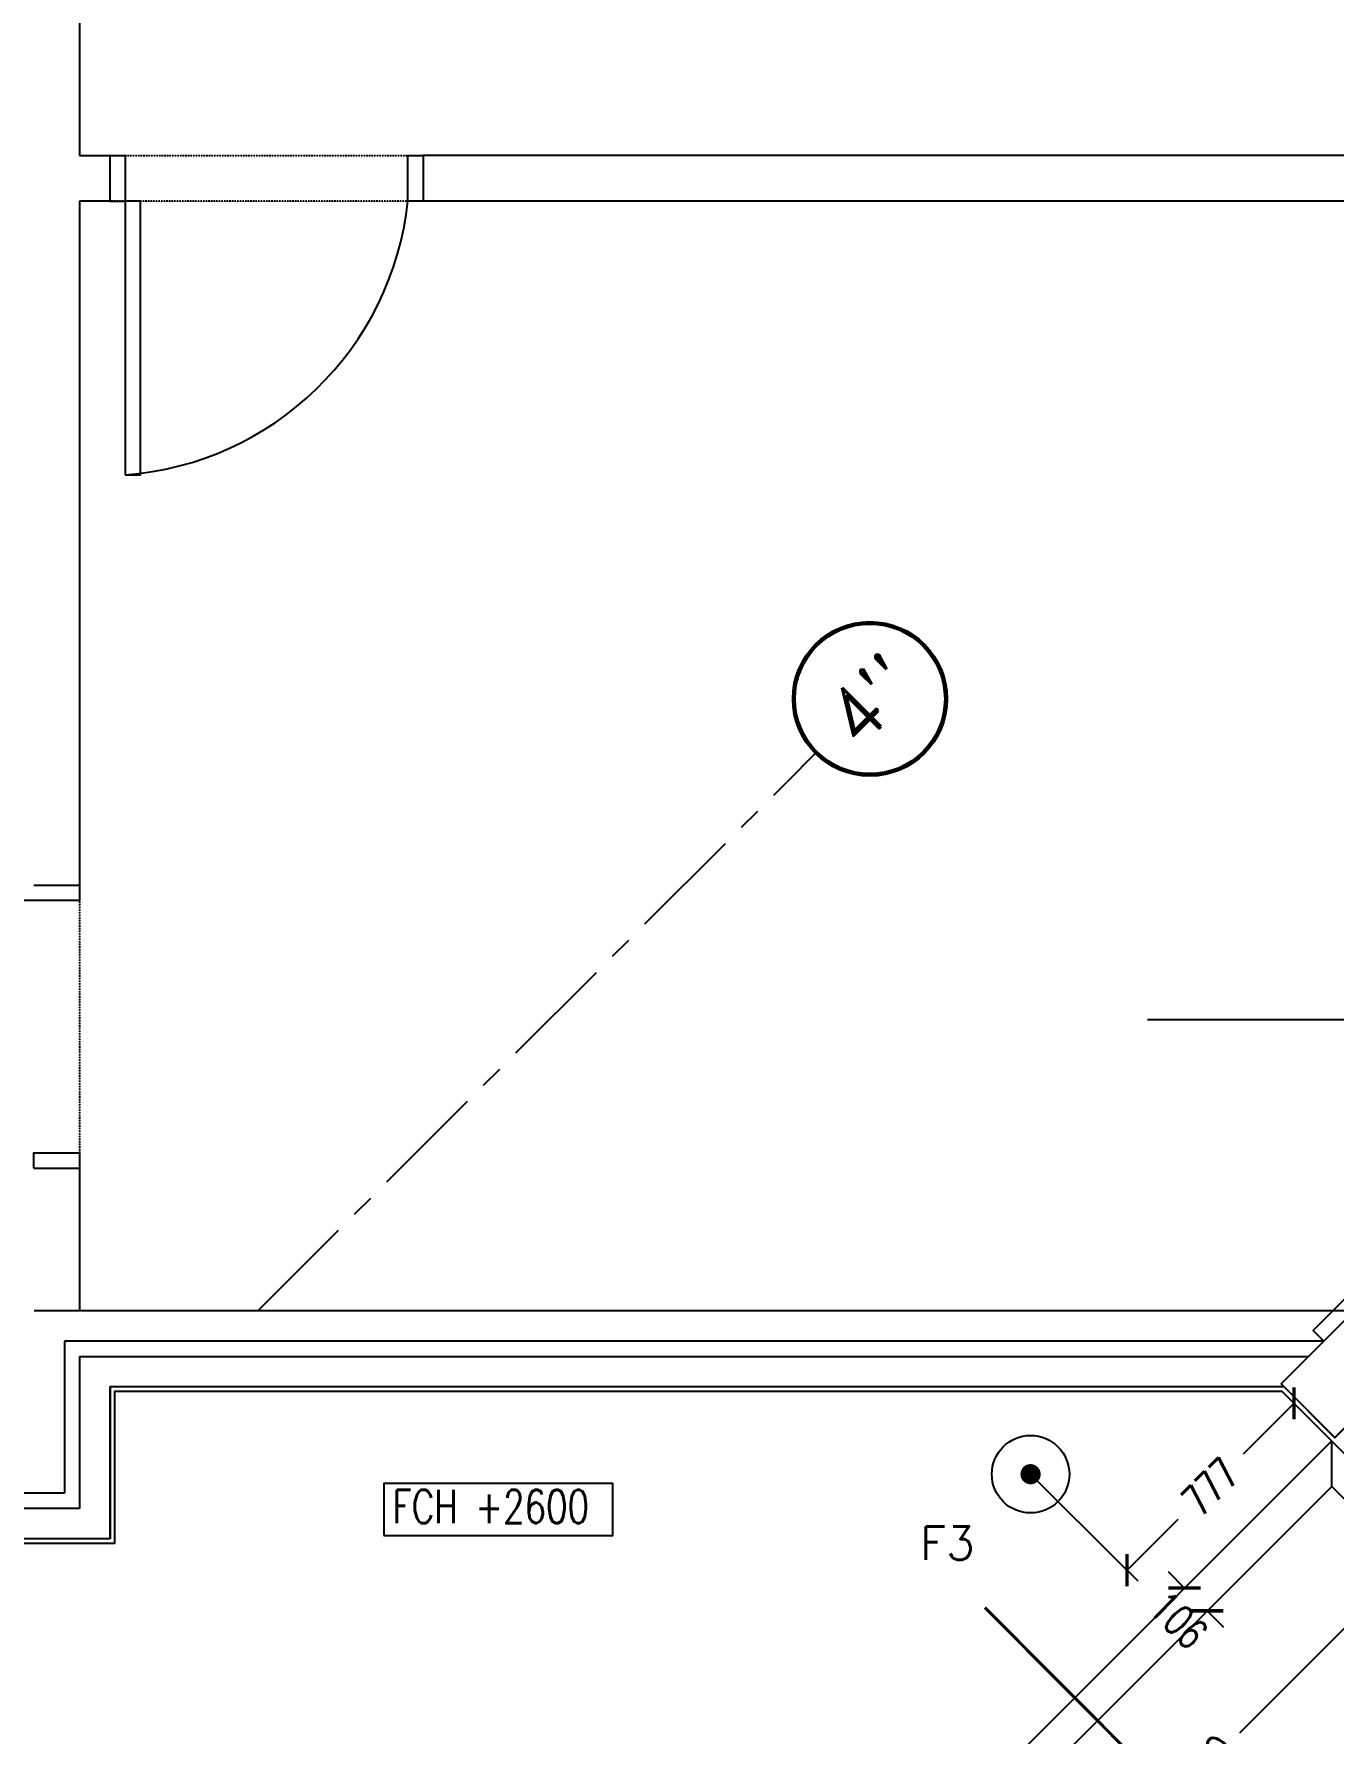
# Model space of a CAD drawing. Header units: millimetres. Extents: x 186805 to 449048, y 2167 to 51540.
# Drawn here: x 435124 to 439400, y 14990 to 20583 of the extents above; entities that cross this region are included whole.
import ezdxf
from ezdxf.enums import TextEntityAlignment as Align

# ---------------------------------------------------------------- set-up
doc = ezdxf.new("R2010")
doc.units = ezdxf.units.MM
for name, pattern in [('BC$0$DASHDOT2', [0.5, 0.25, -0.125, 0, -0.125]), ('BC$0$XR-BAS2-BLOCK-B$1$CENTER', [2, 1.25, -0.25, 0.25, -0.25]), ('CENTER', [2, 1.25, -0.25, 0.25, -0.25]), ('HIDDEN2', [0.1875, 0.125, -0.0625])]:
    doc.linetypes.add(name, pattern=pattern)
doc.layers.get('0').update_dxf_attribs({"linetype": 'CONTINUOUS'})
doc.layers.get('Defpoints').update_dxf_attribs({"linetype": 'CONTINUOUS'})
doc.layers.add('0-60x60-C', color=3, linetype='CONTINUOUS', lineweight=13)
doc.layers.add('wall', color=4, linetype='CONTINUOUS', lineweight=25)
for name, color, linetype in [('0-cornice-C', 3, 'CONTINUOUS'), ('0TG-grid', 9, 'CENTER'), ('5 cm Ins.plasticboard', 211, 'CONTINUOUS'), ('A-ABOVE DOOR', 1, 'HIDDEN2'), ('A-CONC-BLDG', 6, 'CONTINUOUS'), ('a-door', 4, 'CONTINUOUS'), ('A-JOINT', 4, 'CONTINUOUS'), ('a-wall', 140, 'CONTINUOUS'), ('BC$0$SHORE-AXE$0$A-SYMBOLS', 55, 'CONTINUOUS'), ('BC-dim', 1, 'CONTINUOUS'), ('dimension', 7, 'CONTINUOUS'), ('MEP', 16, 'CONTINUOUS'), ('TEXT', 3, 'CONTINUOUS'), ('txt1', 4, 'CONTINUOUS'), ('XR-3117-TF-$0$e-lite-iden', 61, 'CONTINUOUS'), ('XR-3117-TF-$0$e-lite-numb', 61, 'CONTINUOUS')]:
    doc.layers.add(name, color=color, linetype=linetype)
doc.styles.add('BC$0$SHORE-AXE$0$ROMAND', font='ROMAND')
doc.styles.add('ROMANS_075', font='romans.shx', dxfattribs={"width": 0.75})
doc.styles.add('XR-3117-TF-$0$E100', font='simplex.shx', dxfattribs={"height": 220})
doc.styles.add('XR-3117-TF-$0$e80', font='simplex.shx', dxfattribs={"height": 0.22})
doc.dimstyles.new('ARCH_1-50B$0', dxfattribs={"dimscale": 1000, "dimtxt": 0.11, "dimasz": 0.075, "dimexe": 0.05, "dimexo": 0.05, "dimgap": 0.055, "dimtad": 0, "dimdec": 0, "dimrnd": 1, "dimzin": 12, "dimdsep": 46, "dimtxsty": 'ROMANS_075', "dimblk1": 'ARCHTICK', "dimblk2": 'ARCHTICK', "dimsah": 1, "dimcen": 0.07, "dimclrd": 9, "dimclre": 9, "dimadec": 0, "dimazin": 0, "dimtfac": 1, "dimtdec": 0, "dimtofl": 0, "dimtmove": 0, "dimatfit": 3, "dimldrblk": 'ARCHTICK', "dimfxl": 0.05, "dimtolj": 1, "dimtzin": 12, "dimarcsym": 0})

# ---------------------------------------------------------------- blocks, each defined once
blk = doc.blocks.new('A$C7C4A1575')
at = {"layer": '5 cm Ins.plasticboard', "color": 8}
blk.add_line((9691.4, 35214.6), (7533.6, 33056.9), dxfattribs=at)
at = {"layer": 'A-ABOVE DOOR', "color": 8}
for p, q in [((13748.6, 33750.1), (13748.6, 34750.1)), ((12618.6, 31500), (13648.6, 31500)), ((13648.6, 31350), (12618.6, 31350))]:
    blk.add_line(p, q, dxfattribs=at)
at = {"layer": 'A-CONC-BLDG', "color": 8}
blk.add_lwpolyline([(9619.6, 35567.1), (6897.2, 32844.7), (7074, 32667.9), (9796.4, 35390.3)], close=True, dxfattribs=at)
at = {"layer": 'a-door', "color": 8}
for points in [[(13898.6, 34680.1), (13898.6, 34630.1), (13748.6, 34630.1), (13748.6, 34680.1)], [(13748.6, 33750.1), (13748.6, 33800.1), (14698.6, 33800.1)], [(13598.6, 32400), (13548.6, 32400), (13548.6, 31500), (13598.6, 31500)], [(13648.6, 31350), (13598.6, 31350), (13598.6, 32400)], [(12618.6, 31500), (12668.6, 31500), (12668.6, 31350), (12618.6, 31350)], [(13648.6, 31500), (13598.6, 31500)]]:
    blk.add_lwpolyline(points, dxfattribs=at)
blk.add_arc((13673.5, 31392.1), 1010.7, 94.2496, 173.872, dxfattribs=at)
at = {"layer": 'A-JOINT', "color": 8}
blk.add_lwpolyline([(9656.1, 35250), (9691.4, 35214.6), (7533.6, 33056.9)], dxfattribs=at)
at = {"layer": 'a-wall', "color": 8}
for p, q in [((13648.6, 35400), (13648.6, 35900)), ((13648.6, 35900), (15009.4, 35900)), ((13748.6, 35300), (13748.6, 35800)), ((13748.6, 35800), (15185, 35800)), ((13798.6, 35250), (13798.6, 35750)), ((13798.6, 35750), (15164.2, 35750)), ((9786.7, 35400), (13648.6, 35400)), ((13748.6, 35300), (9706.1, 35300)), ((9656.1, 35250), (13798.6, 35250)), ((9556.1, 35150), (13748.6, 35150)), ((13748.6, 34680.1), (13748.6, 35150)), ((13898.6, 34680.1), (13748.6, 34680.1)), ((13898.6, 33750.1), (13748.6, 33750.1)), ((13748.6, 31500), (13748.6, 33750.1)), ((9090.5, 31500), (12618.6, 31500)), ((12618.6, 31350), (12618.6, 31500)), ((13648.6, 31500), (13748.6, 31500)), ((13648.6, 31350), (13648.6, 31500)), ((9150.2, 31350), (12618.6, 31350)), ((13748.6, 31350), (13648.6, 31350)), ((13748.6, 30150), (13748.6, 31350))]:
    blk.add_line(p, q, dxfattribs=at)
at = {"layer": 'txt1', "color": 8}
blk.add_line((8967.1, 34193.1), (10235.7, 34193.1), dxfattribs=at)
blk = doc.blocks.new('A$C32DD6ECA')
at = {"layer": '0-60x60-C', "color": 16, "xscale": 0.0418312498368323, "yscale": 0.0418312498368323, "zscale": 0.0418312498368323, "rotation": 180}
blk.add_blockref('A$C7C4A1575', (4397.08, 2202.64), dxfattribs=at)
blk = doc.blocks.new('XR-3117-TF-$0$spot')
at = {"layer": 'MEP', "const_width": 31.1}
blk.add_lwpolyline([(-17.7, 0, 1), (17.7, 0, 1)], format="xyb", close=True, dxfattribs=at)
at = {"layer": 'MEP'}
blk.add_circle((0, 0), 127.5, dxfattribs=at)
at = {"layer": 'XR-3117-TF-$0$e-lite-iden', "style": 'XR-3117-TF-$0$E100'}
blk.add_attdef('TYPE', text='', height=220, dxfattribs=at).set_placement((541.4, -266.2), align=Align.MIDDLE)
at = {"layer": 'XR-3117-TF-$0$e-lite-numb', "style": 'XR-3117-TF-$0$e80'}
blk.add_attdef('NO', text='', height=200, dxfattribs=at).set_placement((281.3, 269.3), align=Align.MIDDLE)
blk = doc.blocks.new('BC$0$SHORE-AXE$0$A-SYM18')
at = {"color": 0, "linetype": 'ByBlock'}
blk.add_line((0, 266), (0, 0), dxfattribs=at)
for radius in [508, 500, 492]:
    blk.add_circle((0, 774), radius, dxfattribs=at)
at = {"color": 0, "linetype": 'ByBlock', "style": 'BC$0$SHORE-AXE$0$ROMAND'}
blk.add_attdef('AXE_NUMBER', text='', height=360, dxfattribs=at).set_placement((0, 774), align=Align.MIDDLE)
blk = doc.blocks.new('_ArchTick')
at = {"color": 0, "linetype": 'ByBlock', "const_width": 0.15}
blk.add_lwpolyline([(-0.5, -0.5), (0.5, 0.5)], dxfattribs=at)
blk = doc.blocks.new('*D142')
at = {"layer": 'Defpoints', "color": 0, "transparency": 16777216}
for p in [(-562399.7, -206779.1), (-562360.8, -206818), (-562948.9, -207328.3)]:
    blk.add_point(p, dxfattribs=at)
at = {"layer": 'dimension', "color": 9, "lineweight": -2, "transparency": 16777216}
for p, q in [((-562360.8, -206818), (-562528.3, -206985.5)), ((-562364.3, -206814.4), (-562325.4, -206853.3)), ((-562910, -207367.2), (-562742.4, -207199.7)), ((-562913.5, -207363.6), (-562874.6, -207402.5))]:
    blk.add_line(p, q, dxfattribs=at)
at = {"layer": 'dimension', "color": 9, "lineweight": -2, "transparency": 16777216, "xscale": 75, "yscale": 75, "zscale": 75}
for p, rotation in [((-562360.8, -206818), 44.99999999999394), ((-562910, -207367.2), 224.9999999999939)]:
    blk.add_blockref('_ArchTick', p, dxfattribs=dict(at, rotation=rotation))
at = {"layer": 'dimension', "color": 0, "transparency": 16777216, "insert": (-562635.4, -207092.6), "char_height": 100, "attachment_point": 5, "rotation": 45, "style": 'ROMANS_075'}
blk.add_mtext('\\A1;777', dxfattribs=at)
blk = doc.blocks.new('*D188')
at = {"layer": 'Defpoints', "color": 0, "transparency": 16777216}
for p in [(-562226.4, -206931.2), (-561897.4, -207260.1), (-563675.9, -208380.7)]:
    blk.add_point(p, dxfattribs=at)
at = {"layer": 'dimension', "color": 9, "lineweight": -2, "transparency": 16777216}
for p, q in [((-562191, -206966.5), (-561862.1, -207295.5)), ((-561897.4, -207260.1), (-562540.4, -207903.1)), ((-563347, -208709.7), (-562704.1, -208066.7)), ((-563640.6, -208416.1), (-563311.7, -208745))]:
    blk.add_line(p, q, dxfattribs=at)
at = {"layer": 'dimension', "color": 9, "lineweight": -2, "transparency": 16777216, "xscale": 75, "yscale": 75, "zscale": 75}
for p, rotation in [((-561897.4, -207260.1), 44.99999999998274), ((-563347, -208709.7), 224.9999999999827)]:
    blk.add_blockref('_ArchTick', p, dxfattribs=dict(at, rotation=rotation))
at = {"layer": 'dimension', "color": 0, "transparency": 16777216, "insert": (-562622.2, -207984.9), "char_height": 100, "attachment_point": 5, "rotation": 45, "style": 'ROMANS_075'}
blk.add_mtext('\\A1;EQ', dxfattribs=at)
blk = doc.blocks.new('*D105')
at = {"layer": 'Defpoints', "color": 0, "transparency": 16777216}
for p in [(-562721.1, -207425.9), (-562646.1, -207500.8), (-562646.1, -207500.8)]:
    blk.add_point(p, dxfattribs=at)
at = {"layer": 'dimension', "color": 9, "lineweight": -2, "transparency": 16777216}
for p, q in [((-562721.1, -207425.9), (-562774.1, -207372.8)), ((-562756.4, -207461.2), (-562756.4, -207461.2)), ((-562646.1, -207500.8), (-562593.1, -207553.9)), ((-562681.5, -207536.2), (-562681.5, -207536.2))]:
    blk.add_line(p, q, dxfattribs=at)
at = {"layer": 'dimension', "color": 9, "lineweight": -2, "transparency": 16777216, "xscale": 75, "yscale": 75, "zscale": 75}
for p, rotation in [((-562721.1, -207425.9), 315.0000000018021), ((-562646.1, -207500.8), 135.000000001802)]:
    blk.add_blockref('_ArchTick', p, dxfattribs=dict(at, rotation=rotation))
at = {"layer": 'dimension', "color": 0, "transparency": 16777216, "insert": (-562740.6, -207531.1), "char_height": 100, "attachment_point": 5, "rotation": 315, "style": 'ROMANS_075'}
blk.add_mtext('\\A1;106', dxfattribs=at)
blk = doc.blocks.new('A$C35C014DB')
at = {"color": 9}
blk.add_lwpolyline([(18256.7, 7480.6), (21664.9, 10888.8), (19320.8, 13232.9), (15480.1, 13232.9), (15480.1, 12732.9), (14110.5, 12732.9), (12284.6, 10907), (13111.9, 10079.7), (14695.2, 11662.9), (15134.9, 11662.9), (18065.7, 8732.2), (17535.4, 8201.8)], close=True, dxfattribs=at)
at = {"layer": '0-cornice-C', "color": 1}
for p, q in [((19483.5, 13070.3), (16605.6, 10192.3)), ((19483.5, 12920.4), (19483.5, 13070.3))]:
    blk.add_line(p, q, dxfattribs=at)
blk.add_lwpolyline([(19483.5, 12920.4), (16755.5, 10192.3), (18787, 8160.8), (21515, 10888.8)], close=True, dxfattribs=at)
at = {"layer": '0TG-grid', "linetype": 'BC$0$XR-BAS2-BLOCK-B$1$CENTER', "ltscale": 300}
blk.add_line((15951.4, 13497.9), (17691, 15237.5), dxfattribs=at)
at = {"layer": 'A-CONC-BLDG'}
blk.add_lwpolyline([(19857.6, 13797.9), (19317.3, 13257.6), (19494.1, 13080.9), (20034.4, 13621.2)], dxfattribs=at)
at = {"layer": 'BC-dim', "color": 2, "linetype": 'BC$0$DASHDOT2', "ltscale": 650, "const_width": 10}
blk.add_lwpolyline([(19012.4, 11333.5), (19270, 11591.1), (18343.1, 12521.7)], dxfattribs=at)
at = {"layer": 'dimension', "color": 9}
blk.add_line((18806.9, 12648.4), (18493.1, 12960.7), dxfattribs=at)
at = {"layer": 'TEXT', "color": 4}
blk.add_lwpolyline([(16366.1, 12758.8), (17118.6, 12758.8), (17118.6, 12930.6), (16366.1, 12930.6)], close=True, dxfattribs=at)
at = {"layer": 'wall'}
for p, q in [((19557.6, 13497.9), (15215.1, 13497.9)), ((15315.1, 13397.9), (15315.1, 12897.9)), ((19457.6, 13397.9), (15315.1, 13397.9)), ((15365.1, 13347.9), (19407.6, 13347.9)), ((15365.1, 13347.9), (15365.1, 12847.9)), ((19327, 13247.9), (15465.1, 13247.9)), ((15465.1, 13247.9), (15465.1, 12747.9)), ((15315.1, 12897.9), (13949.4, 12897.9)), ((15365.1, 12847.9), (13928.7, 12847.9)), ((15465.1, 12747.9), (14104.3, 12747.9))]:
    blk.add_line(p, q, dxfattribs=at)
at = {"layer": 'BC$0$SHORE-AXE$0$A-SYMBOLS'}
ref = blk.add_blockref('BC$0$SHORE-AXE$0$A-SYM18', (17691, 15237.5), dxfattribs=dict(at, xscale=0.5000000000039431, yscale=0.5000000000039431, zscale=0.5000000000039431, rotation=315))
ref.add_attrib('AXE_NUMBER', '4"', dxfattribs={"layer": '0', "color": 3, "linetype": 'ByBlock', "height": 180, "rotation": 45, "style": 'BC$0$SHORE-AXE$0$ROMAND'}).set_placement((17964.4, 15511), align=Align.MIDDLE)
ref = blk.add_blockref('BC$0$SHORE-AXE$0$A-SYM18', (17691, 15237.5), dxfattribs=dict(at, xscale=0.5000000000039431, yscale=0.5000000000039431, zscale=0.5000000000039431, rotation=315))
ref.add_attrib('AXE_NUMBER', '4"', dxfattribs={"layer": '0', "color": 3, "linetype": 'ByBlock', "height": 180, "rotation": 45, "style": 'BC$0$SHORE-AXE$0$ROMAND'}).set_placement((17964.4, 15511), align=Align.MIDDLE)
at = {"layer": 'MEP', "rotation": 270}
blk.add_blockref('XR-3117-TF-$0$spot', (18493.1, 12960.7), dxfattribs=at)
at = {"layer": 'TEXT', "color": 2, "linetype": 'Continuous', "style": 'ROMANS_075'}
blk.add_text('F3', height=110, dxfattribs=at).set_placement((18130.2, 12679.1))
at = {"layer": 'TEXT', "color": 2, "linetype": 'Continuous', "insert": (16393.9, 12854.4), "char_height": 110, "attachment_point": 4, "style": 'ROMANS_075'}
blk.add_mtext('FCH +2600', dxfattribs=at)
at = {"layer": 'dimension'}
dim = blk.add_aligned_dim(p1=(18771.6, 12683.7), p2=(19320.8, 13232.9), distance=-55, dimstyle='ARCH_1-50B$0', override={"dimtxt": 0.1, "dimtmove": 2}, dxfattribs=at)
dim.commit()
dim.dimension.update_dxf_attribs({"geometry": '*D142', "text_midpoint": (19085.1, 12919.5), "insert": (581720.5, 220012)})
dim = blk.add_aligned_dim(p1=(18044.5, 11631.3), p2=(19494.1, 13080.9), distance=-465.2, text='EQ', dimstyle='ARCH_1-50B$0', override={"dimtxt": 0.1, "dimtmove": 2}, dxfattribs=at)
dim.commit()
dim.dimension.update_dxf_attribs({"geometry": '*D188', "text_midpoint": (19098.2, 12027.2), "insert": (581720.5, 220012)})
dim = blk.add_linear_dim(base=(19074.3, 12511.2), p1=(18999.4, 12586.2), p2=(19074.3, 12511.2), angle=315, dimstyle='ARCH_1-50B$0', override={"dimtxt": 0.1, "dimtmove": 2}, dxfattribs=at)
dim.commit()
dim.dimension.update_dxf_attribs({"geometry": '*D105', "text_midpoint": (18979.8, 12481), "dimtype": 129, "insert": (581720.5, 220012)})

msp = doc.modelspace()

# ---------------------------------------------------------------- block references
at = {"linetype": 'ByBlock'}
msp.add_blockref('A$C35C014DB', (419909.3, 2884.3), dxfattribs=at)
at = {"layer": '0-60x60-C', "color": 16, "xscale": 23.90557308239969, "yscale": 23.90557308239969, "zscale": 23.90557308239969}
msp.add_blockref('A$C32DD6ECA', (343908.2, -1123), dxfattribs=at)

doc.saveas('drawing.dxf')
